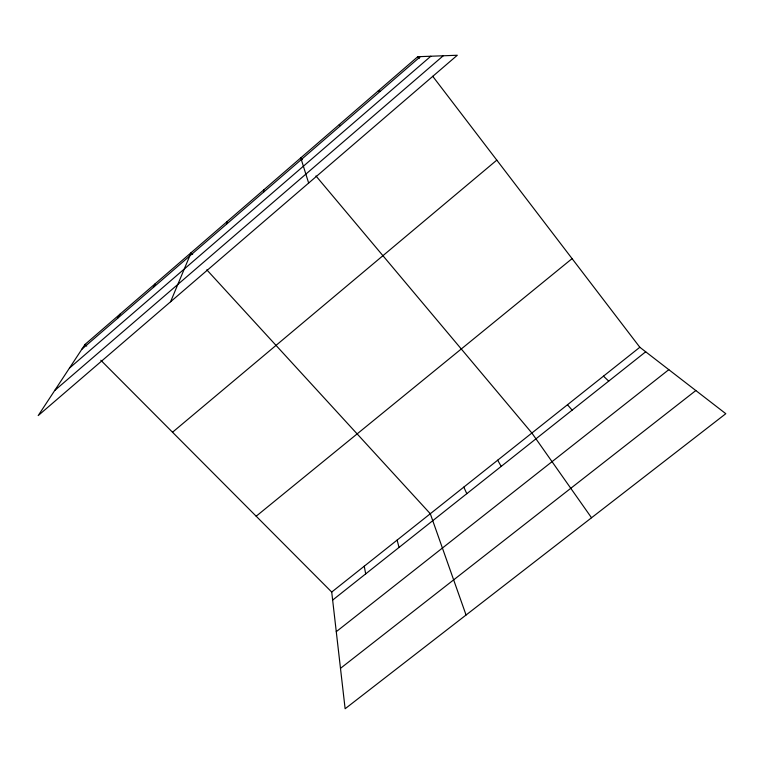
<?xml version="1.0" encoding="UTF-8"?>
<svg xmlns="http://www.w3.org/2000/svg" width="764" height="764" viewBox="0 0 764 764"><rect width="100%" height="100%" fill="white"/><g stroke="black" fill="none" stroke-linecap="round" stroke-linejoin="round"><path stroke-width="1.15" d="M263.675 192.06L263.8 189.835M226.488 224.205L227.242 221.445M170.573 301.77L191.095 252.703L192.662 254.412M153.373 287.398L155.35 283.606M117.436 318.464L120.005 314.176M85.043 344.402L38.2 415.578L457.292 55.256L417.755 56.717L85.043 344.402L86.704 346.073M81.901 349.186L420.381 56.622M69.409 368.152L430.829 56.23M54.693 390.519L443.244 55.772M172.53 432.233L496.801 160.134M256.179 516.216L572.083 258.633M331.719 592.052L639.831 347.267L725.8 413.696L345.127 708.744L331.719 592.052L100.819 360.245M332.646 600.084L645.695 351.793M336.275 631.666L668.815 369.661M340.486 668.338L695.832 390.538M378.295 90.83L380.205 91.346M339.302 124.551L340.515 125.649M603.464 376.155L608.717 381.121M206.796 269.826L430.294 513.733L466.059 615.01M567.48 404.748L572.14 410.125M302.286 159.676L300.768 157.871L308.656 183.054M315.962 175.949L531.878 433.035L591.527 517.763M417.755 56.717L419.178 58.58M432.701 76.266L639.831 347.267M497.679 460.205L501.203 466.393M463.815 487.107L466.804 493.678M397.108 540.1L399.047 547.416M364.247 566.2L365.679 573.879"/></g></svg>
